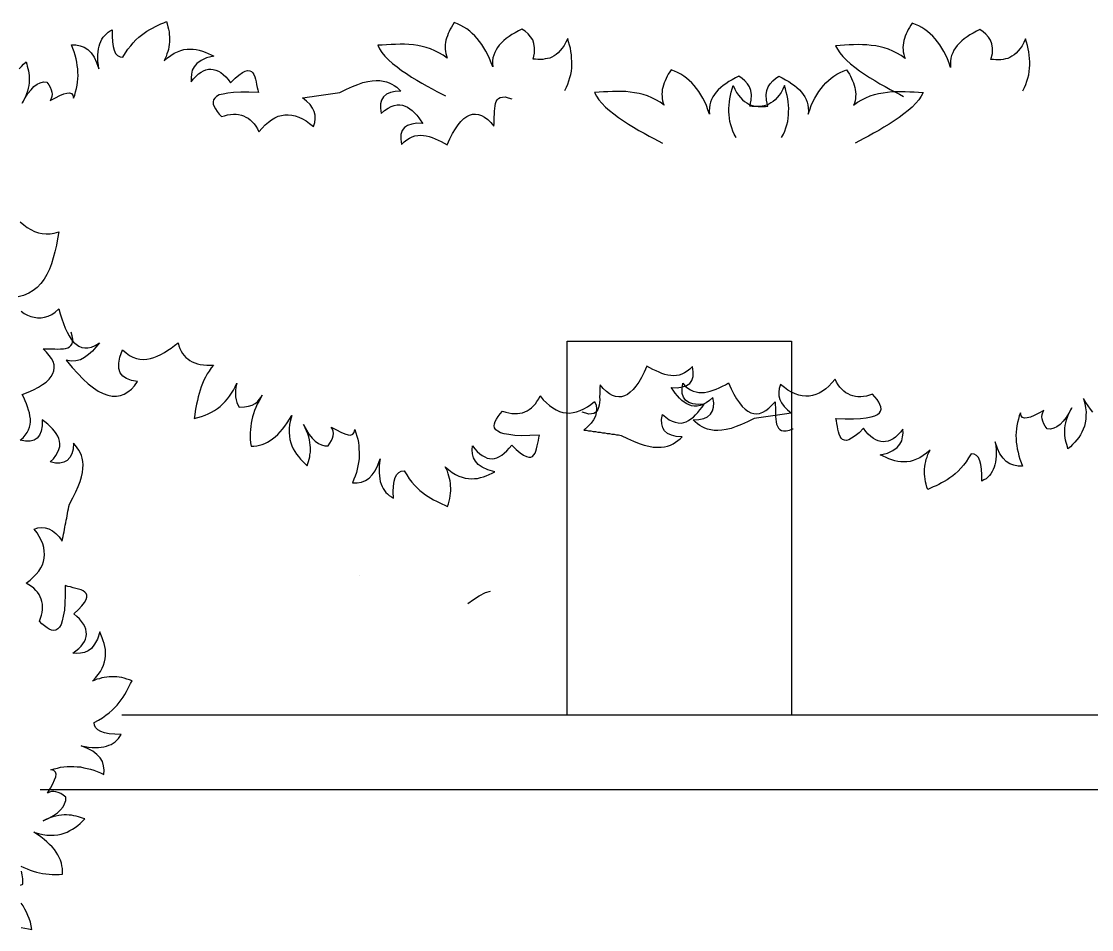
# Model space of a CAD drawing. Extents: x -24232 to 27340, y -23039 to 23489.
# Drawn here: x -15327 to -14612, y -18583 to -17976 of the extents above; entities that cross this region are included whole.
import ezdxf

# ---------------------------------------------------------------- set-up
doc = ezdxf.new("R2010")
doc.units = 0
doc.header["$LTSCALE"] = 10
for name, color, linetype in [('0-PLANTS', 11, 'CONTINUOUS'), ('1', 1, 'CONTINUOUS'), ('3', 3, 'CONTINUOUS')]:
    doc.layers.add(name, color=color, linetype=linetype)

msp = doc.modelspace()

# ---------------------------------------------------------------- linework, layer by layer
at = {"layer": '0-PLANTS', "color": 11}
for points in [[(-15100.79, -18346.05), (-15100.79, -18346.05)], [(-15028.64, -18364.98), (-15028.64, -18364.98)]]:
    msp.add_lwpolyline(points, close=True, dxfattribs=at)
msp.add_lwpolyline([(-15028.64, -18364.98), (-15024.86, -18362.21), (-15021.14, -18359.92), (-15016.96, -18357.7), (-15013.47, -18356.81)], dxfattribs=at)
at = {"layer": '1'}
for p, q in [((-14962.39, -18189.61), (-14812.39, -18189.61)), ((-14962.39, -18439.61), (-14962.39, -18189.61)), ((-14812.39, -18189.61), (-14812.39, -18439.61))]:
    msp.add_line(p, q, dxfattribs=at)
for points in [[(-15328.34, -18007.6), (-15326.86, -18006.1), (-15325.38, -18004.6), (-15323.77, -18003.08), (-15323.77, -18003.08), (-15323.36, -18004.53), (-15322.94, -18005.98), (-15322.53, -18007.43), (-15322.1, -18009.01), (-15321.96, -18010.49), (-15321.66, -18012.08), (-15321.64, -18013.71), (-15321.61, -18015.33), (-15321.72, -18016.96), (-15321.95, -18018.75), (-15322.32, -18020.54), (-15322.8, -18022.49), (-15323.42, -18024.45), (-15324.18, -18026.42), (-15325.18, -18028.55), (-15326.33, -18030.69), (-15326.33, -18030.69), (-15324.38, -18027.11), (-15322.51, -18024.08), (-15320.45, -18021.58), (-15318.49, -18019.49), (-15316.35, -18017.92), (-15314.27, -18017.04), (-15312.03, -18016.41), (-15309.86, -18016.47), (-15309.86, -18016.47), (-15308.6, -18018.24), (-15307.62, -18019.91), (-15306.91, -18021.6), (-15306.48, -18023.18), (-15306.34, -18024.65), (-15306.46, -18026.16), (-15307, -18027.56), (-15307.68, -18028.85), (-15307.68, -18028.85), (-15304.21, -18027.02), (-15301.24, -18025.5), (-15298.64, -18024.44), (-15296.54, -18023.82), (-15294.79, -18023.65), (-15293.38, -18024.19), (-15292.46, -18025.31), (-15291.99, -18027.3), (-15291.99, -18027.3), (-15291.25, -18025.2), (-15290.66, -18022.97), (-15290.05, -18020.88), (-15289.6, -18018.67), (-15289.41, -18016.48), (-15289.22, -18014.3), (-15289.03, -18012.11), (-15289.12, -18009.82), (-15289.19, -18007.66), (-15289.55, -18005.39), (-15289.91, -18003.12), (-15290.41, -18000.87), (-15290.9, -17998.62), (-15291.67, -17996.26), (-15292.57, -17994.04), (-15293.48, -17991.7), (-15293.48, -17991.7), (-15290.5, -17991.67), (-15287.61, -17992.2), (-15284.94, -17993.15), (-15282.47, -17994.81), (-15280.36, -17997.04), (-15278.32, -17999.81), (-15276.61, -18003.44), (-15275.1, -18007.76), (-15275.1, -18007.76), (-15275.49, -18005.22), (-15275.73, -18002.81), (-15275.82, -18000.51), (-15275.76, -17998.34), (-15275.56, -17996.29), (-15275.34, -17994.37), (-15274.98, -17992.58), (-15274.46, -17990.9), (-15273.8, -17989.35), (-15273.13, -17987.93), (-15272.19, -17986.48), (-15271.23, -17985.3), (-15270.11, -17984.24), (-15269, -17983.18), (-15267.59, -17982.37), (-15266.18, -17981.55), (-15266.18, -17981.55), (-15266.3, -17985.76), (-15266.07, -17989.53), (-15265.62, -17992.74), (-15264.96, -17995.24), (-15263.95, -17997.31), (-15262.59, -17998.67), (-15261.01, -17999.59), (-15259.09, -17999.81), (-15259.09, -17999.81), (-15257.33, -17997.06), (-15255.69, -17994.46), (-15253.88, -17992.25), (-15252.19, -17990.19), (-15250.35, -17988.25), (-15248.48, -17986.57), (-15246.73, -17985.18), (-15244.83, -17983.78), (-15243.06, -17982.52), (-15241.14, -17981.38), (-15239.35, -17980.39), (-15237.41, -17979.39), (-15235.6, -17978.53), (-15233.79, -17977.67), (-15231.85, -17976.81), (-15230.03, -17975.95), (-15230.03, -17975.95), (-15229.46, -17977.65), (-15229.01, -17979.5), (-15228.57, -17981.22), (-15228.26, -17982.95), (-15228.09, -17984.69), (-15227.93, -17986.3), (-15227.89, -17988.06), (-15228, -17989.7), (-15228.11, -17991.33), (-15228.35, -17992.98), (-15228.73, -17994.64), (-15229.12, -17996.17), (-15229.64, -17997.71), (-15230.16, -17999.39), (-15230.83, -18000.81), (-15231.62, -18002.38), (-15231.62, -18002.38), (-15229.25, -18000.38), (-15226.98, -17998.67), (-15224.82, -17997.24), (-15222.62, -17996.21), (-15220.39, -17995.45), (-15218.28, -17994.83), (-15216.15, -17994.48), (-15214.13, -17994.42), (-15212.09, -17994.49), (-15210.04, -17994.69), (-15208.09, -17995.18), (-15206, -17995.78), (-15204.18, -17996.42), (-15202.2, -17997.3), (-15200.21, -17998.19), (-15198.36, -17999.09), (-15198.36, -17999.09), (-15203.24, -18000.39), (-15206.87, -18002.1), (-15209.66, -18004), (-15211.47, -18006.21), (-15212.73, -18008.5), (-15213.29, -18011.13), (-15213.57, -18013.73), (-15213.44, -18016.43), (-15213.44, -18016.43), (-15211.88, -18014.38), (-15210.17, -18012.58), (-15208.55, -18011.07), (-15206.9, -18009.96), (-15205.24, -18008.98), (-15203.68, -18008.28), (-15201.95, -18007.98), (-15200.34, -18007.82), (-15198.69, -18008.06), (-15197.03, -18008.44), (-15195.33, -18009.22), (-15193.75, -18010.15), (-15192.13, -18011.48), (-15190.35, -18013.06), (-15188.82, -18014.81), (-15187.12, -18016.94), (-15187.12, -18016.94), (-15184.17, -18013.94), (-15181.54, -18011.78), (-15179.25, -18010.21), (-15177.32, -18009.2), (-15175.74, -18008.77), (-15174.37, -18008.91), (-15173.25, -18009.34), (-15172.33, -18010.33), (-15171.55, -18011.48), (-15171, -18012.91), (-15170.57, -18014.49), (-15170.12, -18016.34), (-15169.8, -18018.21), (-15169.34, -18020.06), (-15169.04, -18021.79), (-15168.6, -18023.51), (-15168.6, -18023.51), (-15174.98, -18023.32), (-15180.41, -18023.18), (-15185.13, -18023.38), (-15189.01, -18023.9), (-15192.2, -18024.48), (-15194.71, -18025.14), (-15196.5, -18026.13), (-15197.75, -18027.2), (-15198.59, -18028.36), (-15198.86, -18029.75), (-15198.71, -18031.22), (-15198.15, -18032.79), (-15197.32, -18034.33), (-15196.19, -18036.12), (-15194.8, -18037.88), (-15193.28, -18039.62), (-15193.28, -18039.62), (-15191.17, -18039.01), (-15189.2, -18038.41), (-15187.2, -18038.07), (-15185.31, -18038.02), (-15183.42, -18037.97), (-15181.77, -18038.21), (-15179.97, -18038.58), (-15178.43, -18039.1), (-15176.86, -18039.9), (-15175.43, -18040.7), (-15173.97, -18041.78), (-15172.76, -18043.01), (-15171.4, -18044.5), (-15170.3, -18046.02), (-15169.18, -18047.8), (-15168.17, -18049.74), (-15168.17, -18049.74), (-15166.12, -18047.23), (-15164.02, -18045.13), (-15161.9, -18043.29), (-15159.75, -18041.73), (-15157.58, -18040.43), (-15155.38, -18039.4), (-15153.14, -18038.77), (-15150.87, -18038.41), (-15148.58, -18038.32), (-15146.25, -18038.63), (-15143.9, -18039.08), (-15141.52, -18039.93), (-15139.1, -18041.04), (-15136.66, -18042.43), (-15134.33, -18044.09), (-15131.83, -18046.15), (-15131.83, -18046.15), (-15130.86, -18043.61), (-15130.56, -18041.15), (-15130.67, -18038.72), (-15131.32, -18036.21), (-15132.5, -18033.89), (-15134.09, -18031.47), (-15136.34, -18029.26), (-15139.01, -18026.95), (-15139.01, -18026.95), (-15137.4, -18026.79), (-15135.93, -18026.51), (-15134.33, -18026.35), (-15132.73, -18026.06), (-15131.25, -18025.91), (-15129.66, -18025.62), (-15128.18, -18025.47), (-15126.59, -18025.18), (-15124.98, -18025.02), (-15123.52, -18024.74), (-15121.91, -18024.58), (-15120.31, -18024.29), (-15118.83, -18024.14), (-15117.24, -18023.85), (-15115.76, -18023.71), (-15114.17, -18023.41), (-15114.17, -18023.41), (-15109.78, -18021.22), (-15105.76, -18019.47), (-15102.11, -18018.02), (-15098.7, -18016.87), (-15095.52, -18016.15), (-15092.6, -18015.59), (-15089.9, -18015.46), (-15087.46, -18015.49), (-15085.13, -18015.8), (-15083.05, -18016.28), (-15081.23, -18016.91), (-15079.38, -18017.81), (-15077.78, -18018.87), (-15076.19, -18019.93), (-15074.71, -18021.14), (-15073.36, -18022.5), (-15073.36, -18022.5), (-15077.26, -18022.75), (-15080.44, -18023.47), (-15083.03, -18024.67), (-15085.03, -18026.36), (-15086.31, -18028.51), (-15087.01, -18031.02), (-15087.12, -18034.01), (-15086.51, -18037.47), (-15086.51, -18037.47), (-15084.27, -18035.49), (-15081.98, -18033.91), (-15079.92, -18032.89), (-15077.96, -18032.16), (-15075.97, -18031.69), (-15074.08, -18031.64), (-15072.29, -18032), (-15070.61, -18032.52), (-15069.04, -18033.31), (-15067.45, -18034.37), (-15065.84, -18035.57), (-15064.34, -18037.04), (-15062.83, -18038.65), (-15061.44, -18040.41), (-15060.03, -18042.3), (-15058.62, -18044.2), (-15058.62, -18044.2), (-15062.7, -18044.06), (-15066.17, -18044.54), (-15068.92, -18045.48), (-15071.08, -18046.92), (-15072.51, -18048.95), (-15073.34, -18051.47), (-15073.44, -18054.6), (-15072.95, -18058.21), (-15072.95, -18058.21), (-15071.23, -18056.41), (-15069.47, -18055.02), (-15067.69, -18053.89), (-15065.88, -18053.04), (-15064.04, -18052.45), (-15062.17, -18052.13), (-15060.28, -18052.08), (-15058.38, -18052.16), (-15056.45, -18052.51), (-15054.52, -18052.86), (-15052.55, -18053.62), (-15050.58, -18054.37), (-15048.59, -18055.26), (-15046.46, -18056.27), (-15044.47, -18057.29), (-15042.46, -18058.44), (-15042.46, -18058.44), (-15040.68, -18054.48), (-15038.87, -18050.91), (-15037.01, -18047.75), (-15035.11, -18045.12), (-15033.31, -18042.78), (-15031.32, -18040.96), (-15029.43, -18039.55), (-15027.49, -18038.55), (-15025.52, -18037.95), (-15023.63, -18037.9), (-15021.58, -18038.1), (-15019.48, -18038.84), (-15017.47, -18040), (-15015.42, -18041.55), (-15013.33, -18043.51), (-15011.2, -18045.88), (-15011.2, -18045.88), (-15011.11, -18043.97), (-15011.05, -18041.93), (-15010.98, -18039.9), (-15010.89, -18037.99), (-15010.96, -18035.97), (-15010.73, -18034.18), (-15010.5, -18032.4), (-15010.24, -18030.89), (-15009.7, -18029.48), (-15009, -18028.33), (-15008.14, -18027.43), (-15006.99, -18026.77), (-15005.53, -18026.49), (-15003.77, -18026.46), (-15001.69, -18026.93), (-14999.31, -18027.78), (-14999.31, -18027.78), (-14999.21, -18027.68)], [(-14963.92, -18022.14), (-14963.92, -18022.14), (-14962.75, -18019.95), (-14961.87, -18017.87), (-14961.11, -18015.65), (-14960.49, -18013.54), (-14959.88, -18011.43), (-14959.52, -18009.17), (-14959.31, -18007.02), (-14959.23, -18004.86), (-14959.15, -18002.7), (-14959.34, -18000.52), (-14959.53, -17998.33), (-14959.86, -17996.13), (-14960.18, -17993.94), (-14960.79, -17991.84), (-14961.38, -17989.62), (-14961.97, -17987.39), (-14961.97, -17987.39), (-14963.16, -17989.85), (-14964.33, -17992.04), (-14965.59, -17993.81), (-14966.97, -17995.43), (-14968.33, -17996.92), (-14969.66, -17998.01), (-14971.1, -17998.95), (-14972.54, -17999.76), (-14973.96, -18000.43), (-14975.49, -18000.82), (-14977, -18001.08), (-14978.65, -18001.32), (-14980.29, -18001.43), (-14981.91, -18001.4), (-14983.52, -18001.24), (-14985.13, -18001.09), (-14985.13, -18001.09), (-14984.19, -17997.12), (-14984.12, -17993.6), (-14984.51, -17990.72), (-14985.34, -17988.2), (-14986.77, -17986.16), (-14988.47, -17984.23), (-14990.34, -17982.56), (-14992.5, -17981.13), (-14992.5, -17981.13), (-14994.78, -17982.26), (-14997.07, -17983.52), (-14999.21, -17984.66), (-15001.12, -17986.1), (-15003.01, -17987.4), (-15004.63, -17988.73), (-15006.26, -17990.2), (-15007.64, -17991.82), (-15008.87, -17993.32), (-15009.85, -17994.99), (-15010.69, -17996.66), (-15011.41, -17998.49), (-15011.87, -18000.34), (-15012.2, -18002.34), (-15012.26, -18004.36), (-15012.06, -18006.42), (-15012.06, -18006.42), (-15013.14, -18003.6), (-15014.21, -18000.79), (-15015.32, -17998.24), (-15016.57, -17995.81), (-15017.96, -17993.51), (-15019.24, -17991.35), (-15020.8, -17989.3), (-15022.37, -17987.39), (-15023.95, -17985.6), (-15025.69, -17983.94), (-15027.43, -17982.42), (-15029.32, -17981.01), (-15031.36, -17979.73), (-15033.43, -17978.71), (-15035.5, -17977.69), (-15037.71, -17976.8), (-15037.71, -17976.8), (-15038.66, -17978.19), (-15039.62, -17979.72), (-15040.44, -17981.13), (-15041.13, -17982.69), (-15041.82, -17984.11), (-15042.36, -17985.55), (-15042.93, -17987.12), (-15043.34, -17988.57), (-15043.62, -17990.03), (-15043.77, -17991.5), (-15043.92, -17993.11), (-15043.8, -17994.61), (-15043.68, -17996.12), (-15043.41, -17997.5), (-15043.02, -17999.02), (-15042.49, -18000.57), (-15042.49, -18000.57), (-15045.14, -17998.54), (-15047.96, -17996.91), (-15050.67, -17995.56), (-15053.52, -17994.33), (-15056.41, -17993.37), (-15059.18, -17992.69), (-15062.11, -17992.13), (-15065.05, -17991.7), (-15068, -17991.41), (-15070.96, -17991.25), (-15073.94, -17991.23), (-15076.93, -17991.34), (-15079.92, -17991.45), (-15082.91, -17991.56), (-15085.91, -17991.81), (-15088.9, -17991.92), (-15088.9, -17991.92), (-15087.65, -17994.34), (-15086.13, -17996.8), (-15084.06, -17999.17), (-15081.61, -18001.71), (-15078.99, -18004), (-15075.97, -18006.33), (-15072.95, -18008.66), (-15069.65, -18010.88), (-15066.21, -18013.12), (-15062.76, -18015.22), (-15059.32, -18017.32), (-15055.84, -18019.15), (-15052.51, -18021.11), (-15049.29, -18022.78), (-15046.33, -18024.29), (-15043.5, -18025.79)], [(-14658, -18022.4), (-14658, -18022.4), (-14656.84, -18020.21), (-14655.96, -18018.13), (-14655.2, -18015.9), (-14654.58, -18013.8), (-14653.97, -18011.69), (-14653.61, -18009.42), (-14653.4, -18007.28), (-14653.32, -18005.12), (-14653.24, -18002.96), (-14653.43, -18000.78), (-14653.62, -17998.59), (-14653.95, -17996.39), (-14654.27, -17994.19), (-14654.88, -17992.1), (-14655.47, -17989.88), (-14656.06, -17987.65), (-14656.06, -17987.65), (-14657.25, -17990.11), (-14658.42, -17992.29), (-14659.68, -17994.06), (-14661.05, -17995.69), (-14662.42, -17997.18), (-14663.75, -17998.27), (-14665.19, -17999.21), (-14666.63, -18000.01), (-14668.05, -18000.69), (-14669.58, -18001.08), (-14671.09, -18001.33), (-14672.74, -18001.58), (-14674.38, -18001.69), (-14676, -18001.66), (-14677.61, -18001.5), (-14679.22, -18001.34), (-14679.22, -18001.34), (-14678.28, -17997.37), (-14678.21, -17993.86), (-14678.6, -17990.98), (-14679.43, -17988.46), (-14680.86, -17986.42), (-14682.56, -17984.49), (-14684.43, -17982.82), (-14686.59, -17981.39), (-14686.59, -17981.39), (-14688.87, -17982.51), (-14691.16, -17983.78), (-14693.3, -17984.92), (-14695.21, -17986.36), (-14697.1, -17987.66), (-14698.72, -17988.99), (-14700.35, -17990.45), (-14701.73, -17992.08), (-14702.96, -17993.58), (-14703.94, -17995.24), (-14704.78, -17996.92), (-14705.5, -17998.75), (-14705.96, -18000.6), (-14706.29, -18002.6), (-14706.35, -18004.62), (-14706.15, -18006.67), (-14706.15, -18006.67), (-14707.23, -18003.86), (-14708.3, -18001.04), (-14709.41, -17998.5), (-14710.66, -17996.07), (-14712.05, -17993.77), (-14713.33, -17991.61), (-14714.89, -17989.56), (-14716.46, -17987.64), (-14718.04, -17985.86), (-14719.77, -17984.2), (-14721.52, -17982.67), (-14723.41, -17981.27), (-14725.45, -17979.98), (-14727.52, -17978.97), (-14729.58, -17977.95), (-14731.8, -17977.06), (-14731.8, -17977.06), (-14732.75, -17978.45), (-14733.71, -17979.98), (-14734.53, -17981.39), (-14735.22, -17982.95), (-14735.91, -17984.37), (-14736.45, -17985.8), (-14737.02, -17987.37), (-14737.43, -17988.82), (-14737.71, -17990.28), (-14737.85, -17991.76), (-14738.01, -17993.37), (-14737.89, -17994.87), (-14737.77, -17996.37), (-14737.5, -17997.75), (-14737.11, -17999.28), (-14736.58, -18000.82), (-14736.58, -18000.82), (-14739.23, -17998.8), (-14742.05, -17997.17), (-14744.76, -17995.82), (-14747.61, -17994.59), (-14750.5, -17993.63), (-14753.27, -17992.94), (-14756.2, -17992.39), (-14759.14, -17991.96), (-14762.09, -17991.67), (-14765.05, -17991.51), (-14768.03, -17991.49), (-14771.02, -17991.6), (-14774.01, -17991.71), (-14777, -17991.82), (-14780, -17992.07), (-14782.99, -17992.18), (-14782.99, -17992.18), (-14781.74, -17994.6), (-14780.22, -17997.05), (-14778.15, -17999.42), (-14775.7, -18001.97), (-14773.08, -18004.26), (-14770.06, -18006.59), (-14767.04, -18008.92), (-14763.74, -18011.14), (-14760.3, -18013.38), (-14756.85, -18015.48), (-14753.4, -18017.58), (-14749.93, -18019.41), (-14746.6, -18021.36), (-14743.38, -18023.04), (-14740.42, -18024.55), (-14737.59, -18026.05)], [(-14819.06, -18053.61), (-14819.06, -18053.61), (-14817.89, -18051.43), (-14817.01, -18049.35), (-14816.25, -18047.12), (-14815.63, -18045.01), (-14815.02, -18042.91), (-14814.66, -18040.64), (-14814.45, -18038.5), (-14814.37, -18036.34), (-14814.29, -18034.18), (-14814.48, -18031.99), (-14814.67, -18029.81), (-14815, -18027.61), (-14815.32, -18025.41), (-14815.93, -18023.32), (-14816.52, -18021.09), (-14817.11, -18018.87), (-14817.11, -18018.87), (-14818.3, -18021.32), (-14819.47, -18023.51), (-14820.73, -18025.28), (-14822.11, -18026.91), (-14823.47, -18028.4), (-14824.8, -18029.48), (-14826.25, -18030.42), (-14827.68, -18031.23), (-14829.1, -18031.9), (-14830.63, -18032.29), (-14832.14, -18032.55), (-14833.79, -18032.79), (-14835.43, -18032.9), (-14837.05, -18032.88), (-14838.66, -18032.72), (-14840.27, -18032.56), (-14840.27, -18032.56), (-14839.34, -18028.59), (-14839.26, -18025.08), (-14839.65, -18022.19), (-14840.49, -18019.67), (-14841.91, -18017.64), (-14843.61, -18015.71), (-14845.48, -18014.03), (-14847.64, -18012.6), (-14847.64, -18012.6), (-14849.92, -18013.73), (-14852.21, -18014.99), (-14854.36, -18016.14), (-14856.26, -18017.57), (-14858.15, -18018.88), (-14859.77, -18020.21), (-14861.4, -18021.67), (-14862.78, -18023.29), (-14864.01, -18024.8), (-14864.99, -18026.46), (-14865.83, -18028.14), (-14866.55, -18029.96), (-14867.01, -18031.81), (-14867.34, -18033.81), (-14867.41, -18035.84), (-14867.2, -18037.89), (-14867.2, -18037.89), (-14868.28, -18035.07), (-14869.35, -18032.26), (-14870.46, -18029.71), (-14871.71, -18027.29), (-14873.1, -18024.98), (-14874.38, -18022.83), (-14875.94, -18020.78), (-14877.51, -18018.86), (-14879.09, -18017.08), (-14880.83, -18015.42), (-14882.57, -18013.89), (-14884.46, -18012.49), (-14886.5, -18011.2), (-14888.57, -18010.18), (-14890.64, -18009.17), (-14892.85, -18008.27), (-14892.85, -18008.27), (-14893.8, -18009.67), (-14894.76, -18011.2), (-14895.58, -18012.61), (-14896.28, -18014.16), (-14896.96, -18015.58), (-14897.51, -18017.02), (-14898.07, -18018.59), (-14898.48, -18020.04), (-14898.76, -18021.5), (-14898.91, -18022.98), (-14899.07, -18024.58), (-14898.94, -18026.09), (-14898.82, -18027.59), (-14898.55, -18028.97), (-14898.16, -18030.5), (-14897.63, -18032.04), (-14897.63, -18032.04), (-14900.28, -18030.02), (-14903.1, -18028.38), (-14905.81, -18027.03), (-14908.66, -18025.8), (-14911.55, -18024.84), (-14914.33, -18024.16), (-14917.25, -18023.6), (-14920.19, -18023.18), (-14923.14, -18022.88), (-14926.1, -18022.73), (-14929.08, -18022.7), (-14932.07, -18022.81), (-14935.06, -18022.93), (-14938.05, -18023.04), (-14941.05, -18023.28), (-14944.04, -18023.39), (-14944.04, -18023.39), (-14942.79, -18025.82), (-14941.27, -18028.27), (-14939.21, -18030.64), (-14936.75, -18033.19), (-14934.13, -18035.48), (-14931.11, -18037.81), (-14928.09, -18040.13), (-14924.79, -18042.36), (-14921.35, -18044.59), (-14917.91, -18046.69), (-14914.46, -18048.79), (-14910.98, -18050.63), (-14907.65, -18052.58), (-14904.43, -18054.25), (-14901.47, -18055.76), (-14898.64, -18057.26)], [(-14849.53, -18053.61), (-14849.53, -18053.61), (-14850.7, -18051.43), (-14851.58, -18049.35), (-14852.34, -18047.12), (-14852.95, -18045.01), (-14853.57, -18042.91), (-14853.93, -18040.64), (-14854.14, -18038.5), (-14854.22, -18036.34), (-14854.3, -18034.18), (-14854.1, -18031.99), (-14853.91, -18029.81), (-14853.59, -18027.61), (-14853.27, -18025.41), (-14852.66, -18023.32), (-14852.07, -18021.09), (-14851.47, -18018.87), (-14851.47, -18018.87), (-14850.28, -18021.32), (-14849.12, -18023.51), (-14847.86, -18025.28), (-14846.48, -18026.91), (-14845.12, -18028.4), (-14843.79, -18029.48), (-14842.34, -18030.42), (-14840.91, -18031.23), (-14839.49, -18031.9), (-14837.96, -18032.29), (-14836.45, -18032.55), (-14834.8, -18032.79), (-14833.16, -18032.9), (-14831.54, -18032.88), (-14829.93, -18032.72), (-14828.32, -18032.56), (-14828.32, -18032.56), (-14829.25, -18028.59), (-14829.33, -18025.08), (-14828.94, -18022.19), (-14828.1, -18019.67), (-14826.68, -18017.64), (-14824.97, -18015.71), (-14823.11, -18014.03), (-14820.95, -18012.6), (-14820.95, -18012.6), (-14818.67, -18013.73), (-14816.38, -18014.99), (-14814.23, -18016.14), (-14812.33, -18017.57), (-14810.44, -18018.88), (-14808.82, -18020.21), (-14807.19, -18021.67), (-14805.81, -18023.29), (-14804.58, -18024.8), (-14803.6, -18026.46), (-14802.76, -18028.14), (-14802.03, -18029.96), (-14801.58, -18031.81), (-14801.25, -18033.81), (-14801.18, -18035.84), (-14801.39, -18037.89), (-14801.39, -18037.89), (-14800.31, -18035.07), (-14799.23, -18032.26), (-14798.13, -18029.71), (-14796.88, -18027.29), (-14795.48, -18024.98), (-14794.21, -18022.83), (-14792.65, -18020.78), (-14791.08, -18018.86), (-14789.49, -18017.08), (-14787.76, -18015.42), (-14786.02, -18013.89), (-14784.12, -18012.49), (-14782.08, -18011.2), (-14780.02, -18010.18), (-14777.95, -18009.17), (-14775.74, -18008.27), (-14775.74, -18008.27), (-14774.79, -18009.67), (-14773.82, -18011.2), (-14773.01, -18012.61), (-14772.31, -18014.16), (-14771.63, -18015.58), (-14771.08, -18017.02), (-14770.52, -18018.59), (-14770.11, -18020.04), (-14769.83, -18021.5), (-14769.68, -18022.98), (-14769.52, -18024.58), (-14769.65, -18026.09), (-14769.77, -18027.59), (-14770.04, -18028.97), (-14770.43, -18030.5), (-14770.95, -18032.04), (-14770.95, -18032.04), (-14768.31, -18030.02), (-14765.49, -18028.38), (-14762.78, -18027.03), (-14759.92, -18025.8), (-14757.04, -18024.84), (-14754.26, -18024.16), (-14751.34, -18023.6), (-14748.4, -18023.18), (-14745.45, -18022.88), (-14742.49, -18022.73), (-14739.51, -18022.7), (-14736.52, -18022.81), (-14733.53, -18022.93), (-14730.54, -18023.04), (-14727.54, -18023.28), (-14724.55, -18023.39), (-14724.55, -18023.39), (-14725.8, -18025.82), (-14727.31, -18028.27), (-14729.38, -18030.64), (-14731.84, -18033.19), (-14734.46, -18035.48), (-14737.48, -18037.81), (-14740.5, -18040.13), (-14743.8, -18042.36), (-14747.23, -18044.59), (-14750.68, -18046.69), (-14754.13, -18048.79), (-14757.61, -18050.63), (-14760.93, -18052.58), (-14764.16, -18054.25), (-14767.12, -18055.76), (-14769.95, -18057.26)], [(-15327.69, -18109.8), (-15325.33, -18111.93), (-15323.06, -18113.64), (-15320.63, -18115.1), (-15318.18, -18116.29), (-15315.56, -18117.22), (-15313.04, -18117.74), (-15310.36, -18118.01), (-15307.64, -18117.87), (-15304.89, -18117.47), (-15301.97, -18116.67), (-15301.97, -18116.67), (-15302.68, -18121.2), (-15303.52, -18125.59), (-15304.5, -18129.96), (-15305.58, -18134.05), (-15306.78, -18138), (-15308.22, -18141.65), (-15309.92, -18145.14), (-15311.73, -18148.34), (-15313.9, -18151.11), (-15316.32, -18153.71), (-15318.97, -18155.89), (-15321.99, -18157.62), (-15325.38, -18159.05), (-15329.13, -18160.03)], [(-15327.11, -18169.71), (-15324.95, -18171.14), (-15322.76, -18172.3), (-15320.55, -18173.2), (-15318.3, -18173.69), (-15316.03, -18174.05), (-15313.72, -18174.01), (-15311.39, -18173.7), (-15309.02, -18172.99), (-15306.59, -18171.74), (-15304.27, -18170.2), (-15301.77, -18168.15), (-15301.77, -18168.15), (-15300.88, -18171.49), (-15299.86, -18174.84), (-15298.81, -18177.92), (-15297.61, -18180.88), (-15296.39, -18183.58), (-15295, -18186.02), (-15293.61, -18188.32), (-15292.03, -18190.24), (-15290.29, -18191.76), (-15288.52, -18193.02), (-15286.57, -18193.89), (-15284.57, -18194.22), (-15282.4, -18194.17), (-15280.04, -18193.59), (-15277.5, -18192.48), (-15274.76, -18190.86), (-15274.76, -18190.86), (-15277.08, -18193.74), (-15279.5, -18196.35), (-15282.03, -18198.67), (-15284.66, -18200.58), (-15287.51, -18202.06), (-15290.44, -18202.85), (-15293.56, -18202.95), (-15296.89, -18202.35), (-15296.89, -18202.35), (-15293.03, -18207.2), (-15289.25, -18211.37), (-15285.69, -18215.1), (-15282.21, -18218.29), (-15278.68, -18220.94), (-15275.5, -18223.02), (-15272.28, -18224.69), (-15269.14, -18225.81), (-15266.22, -18226.37), (-15263.37, -18226.38), (-15260.76, -18225.96), (-15258.24, -18225.13), (-15255.79, -18223.61), (-15253.44, -18221.81), (-15251.31, -18219.45), (-15249.28, -18216.67), (-15249.28, -18216.67), (-15253.4, -18215.85), (-15256.67, -18214.72), (-15259.21, -18212.98), (-15260.89, -18210.78), (-15261.81, -18207.85), (-15261.89, -18204.45), (-15261.07, -18200.34), (-15259.38, -18195.49), (-15259.38, -18195.49), (-15257, -18197.49), (-15254.73, -18199.2), (-15252.41, -18200.38), (-15250.05, -18201.15), (-15247.66, -18201.66), (-15245.38, -18201.89), (-15243.06, -18201.71), (-15240.72, -18201.26), (-15238.34, -18200.55), (-15236.09, -18199.69), (-15233.68, -18198.57), (-15231.39, -18197.31), (-15229.07, -18195.78), (-15226.75, -18194.25), (-15224.56, -18192.57), (-15222.21, -18190.77), (-15222.21, -18190.77), (-15221.73, -18192.71), (-15220.96, -18194.55), (-15220.18, -18196.25), (-15219.25, -18197.83), (-15218.16, -18199.16), (-15217.08, -18200.48), (-15215.69, -18201.57), (-15214.31, -18202.65), (-15212.77, -18203.48), (-15211.08, -18204.19), (-15209.24, -18204.78), (-15207.39, -18205.23), (-15205.26, -18205.58), (-15203.11, -18205.79), (-15200.94, -18205.73), (-15198.5, -18205.7), (-15198.5, -18205.7), (-15200.04, -18207.58), (-15201.46, -18209.61), (-15202.73, -18211.52), (-15203.89, -18213.7), (-15204.91, -18215.77), (-15205.94, -18217.97), (-15206.7, -18220.2), (-15207.46, -18222.42), (-15208.22, -18224.65), (-15208.85, -18226.89), (-15209.36, -18229.28), (-15209.86, -18231.67), (-15210.37, -18234.05), (-15210.74, -18236.45), (-15211.12, -18238.85), (-15211.49, -18241.25), (-15211.49, -18241.25), (-15209, -18240.69), (-15206.62, -18239.98), (-15204.24, -18239.13), (-15202.11, -18238.12), (-15199.98, -18237.11), (-15197.97, -18235.96), (-15195.94, -18234.67), (-15194.17, -18233.22), (-15192.39, -18231.63), (-15190.75, -18230.03), (-15189.22, -18228.29), (-15187.81, -18226.4), (-15186.53, -18224.36), (-15185.24, -18222.32), (-15184.08, -18220.13), (-15183.04, -18217.79), (-15183.04, -18217.79), (-15183.56, -18220.32), (-15183.78, -18222.6), (-15183.87, -18224.89), (-15183.8, -18226.93), (-15183.45, -18228.86), (-15182.95, -18230.67), (-15182.29, -18232.22), (-15181.37, -18233.8), (-15181.37, -18233.8), (-15177.96, -18233.6), (-15175.2, -18233.06), (-15172.83, -18232.34), (-15170.83, -18231.32), (-15169.22, -18230.13), (-15168, -18228.76), (-15166.92, -18227.38), (-15165.96, -18225.85), (-15165.96, -18225.85), (-15167.24, -18227.89), (-15168.39, -18229.94), (-15169.4, -18231.87), (-15170.28, -18233.95), (-15171.16, -18236.03), (-15171.91, -18238.12), (-15172.52, -18240.23), (-15173, -18242.35), (-15173.35, -18244.48), (-15173.7, -18246.61), (-15173.91, -18248.76), (-15173.98, -18250.92), (-15174.06, -18253.08), (-15174.01, -18255.25), (-15173.83, -18257.57), (-15173.5, -18259.77), (-15173.5, -18259.77), (-15171.61, -18259.82), (-15169.7, -18259.6), (-15167.9, -18259.24), (-15166.09, -18258.74), (-15164.27, -18258.11), (-15162.55, -18257.19), (-15160.82, -18256.14), (-15159.08, -18254.96), (-15157.33, -18253.65), (-15155.68, -18252.05), (-15154.02, -18250.32), (-15152.48, -18248.44), (-15150.93, -18246.42), (-15149.35, -18244.14), (-15147.77, -18241.86), (-15146.3, -18239.3), (-15146.3, -18239.3), (-15147.15, -18242.46), (-15147.71, -18245.39), (-15147.97, -18248.07), (-15147.96, -18250.64), (-15147.79, -18253.1), (-15147.48, -18255.43), (-15146.89, -18257.66), (-15146.14, -18259.63), (-15145.25, -18261.61), (-15144.21, -18263.47), (-15143.17, -18265.2), (-15141.84, -18266.82), (-15140.51, -18268.44), (-15139.03, -18269.94), (-15137.55, -18271.44), (-15135.94, -18272.96), (-15135.94, -18272.96), (-15135.53, -18271.51), (-15135.11, -18270.06), (-15134.7, -18268.61), (-15134.27, -18267.03), (-15134.13, -18265.55), (-15133.83, -18263.96), (-15133.81, -18262.33), (-15133.79, -18260.71), (-15133.89, -18259.08), (-15134.12, -18257.29), (-15134.49, -18255.5), (-15134.97, -18253.55), (-15135.59, -18251.6), (-15136.35, -18249.63), (-15137.35, -18247.49), (-15138.5, -18245.35), (-15138.5, -18245.35), (-15136.55, -18248.93), (-15134.68, -18251.96), (-15132.63, -18254.46), (-15130.67, -18256.55), (-15128.52, -18258.12), (-15126.44, -18259), (-15124.2, -18259.63), (-15122.03, -18259.57), (-15122.03, -18259.57), (-15120.77, -18257.8), (-15119.79, -18256.14), (-15119.08, -18254.44), (-15118.66, -18252.86), (-15118.51, -18251.39), (-15118.63, -18249.89), (-15119.17, -18248.48), (-15119.86, -18247.19), (-15119.86, -18247.19), (-15116.38, -18249.02), (-15113.42, -18250.54), (-15110.81, -18251.61), (-15108.71, -18252.22), (-15106.96, -18252.39), (-15105.56, -18251.85), (-15104.63, -18250.73), (-15104.17, -18248.74), (-15104.17, -18248.74), (-15103.42, -18250.85), (-15102.83, -18253.07), (-15102.23, -18255.16), (-15101.77, -18257.37), (-15101.58, -18259.56), (-15101.39, -18261.74), (-15101.2, -18263.93), (-15101.29, -18266.22), (-15101.37, -18268.38), (-15101.72, -18270.65), (-15102.08, -18272.92), (-15102.58, -18275.17), (-15103.07, -18277.42), (-15103.85, -18279.78), (-15104.74, -18282), (-15105.65, -18284.34), (-15105.65, -18284.34), (-15102.67, -18284.37), (-15099.78, -18283.84), (-15097.11, -18282.89), (-15094.65, -18281.23), (-15092.53, -18279.01), (-15090.49, -18276.23), (-15088.78, -18272.6), (-15087.27, -18268.28), (-15087.27, -18268.28), (-15087.66, -18270.82), (-15087.9, -18273.23), (-15087.99, -18275.53), (-15087.93, -18277.7), (-15087.73, -18279.75), (-15087.51, -18281.67), (-15087.15, -18283.46), (-15086.64, -18285.14), (-15085.98, -18286.69), (-15085.3, -18288.12), (-15084.36, -18289.56), (-15083.4, -18290.74), (-15082.28, -18291.8), (-15081.17, -18292.86), (-15079.76, -18293.67), (-15078.35, -18294.49), (-15078.35, -18294.49), (-15078.48, -18290.28), (-15078.24, -18286.51), (-15077.79, -18283.31), (-15077.13, -18280.8), (-15076.12, -18278.73), (-15074.76, -18277.37), (-15073.18, -18276.45), (-15071.27, -18276.23), (-15071.27, -18276.23), (-15069.51, -18278.98), (-15067.87, -18281.58), (-15066.05, -18283.79), (-15064.36, -18285.85), (-15062.52, -18287.79), (-15060.66, -18289.47), (-15058.9, -18290.86), (-15057.01, -18292.26), (-15055.23, -18293.52), (-15053.31, -18294.66), (-15051.52, -18295.65), (-15049.58, -18296.65), (-15047.77, -18297.51), (-15045.96, -18298.37), (-15044.02, -18299.23), (-15042.21, -18300.09), (-15042.21, -18300.09), (-15041.63, -18298.39), (-15041.18, -18296.54), (-15040.74, -18294.82), (-15040.43, -18293.09), (-15040.26, -18291.35), (-15040.1, -18289.74), (-15040.06, -18287.98), (-15040.17, -18286.34), (-15040.28, -18284.71), (-15040.52, -18283.06), (-15040.9, -18281.4), (-15041.29, -18279.87), (-15041.82, -18278.33), (-15042.33, -18276.65), (-15043, -18275.23), (-15043.79, -18273.66), (-15043.79, -18273.66), (-15041.42, -18275.66), (-15039.15, -18277.37), (-15036.99, -18278.8), (-15034.79, -18279.83), (-15032.56, -18280.6), (-15030.45, -18281.21), (-15028.32, -18281.56), (-15026.3, -18281.62), (-15024.26, -18281.55), (-15022.21, -18281.35), (-15020.26, -18280.86), (-15018.17, -18280.26), (-15016.35, -18279.62), (-15014.37, -18278.74), (-15012.38, -18277.85), (-15010.53, -18276.95), (-15010.53, -18276.95), (-15015.42, -18275.65), (-15019.04, -18273.94), (-15021.83, -18272.04), (-15023.64, -18269.83), (-15024.91, -18267.54), (-15025.46, -18264.91), (-15025.74, -18262.31), (-15025.61, -18259.61), (-15025.61, -18259.61), (-15024.06, -18261.66), (-15022.34, -18263.46), (-15020.73, -18264.97), (-15019.08, -18266.08), (-15017.41, -18267.06), (-15015.85, -18267.76), (-15014.12, -18268.06), (-15012.52, -18268.22), (-15010.87, -18267.98), (-15009.2, -18267.6), (-15007.5, -18266.82), (-15005.92, -18265.89), (-15004.3, -18264.56), (-15002.52, -18262.98), (-15000.99, -18261.23), (-14999.29, -18259.1), (-14999.29, -18259.1), (-14996.34, -18262.1), (-14993.71, -18264.26), (-14991.43, -18265.84), (-14989.49, -18266.84), (-14987.91, -18267.27), (-14986.54, -18267.13), (-14985.42, -18266.7), (-14984.51, -18265.71), (-14983.72, -18264.57), (-14983.17, -18263.13), (-14982.74, -18261.55), (-14982.29, -18259.7), (-14981.97, -18257.83), (-14981.51, -18255.98), (-14981.21, -18254.25), (-14980.77, -18252.53), (-14980.77, -18252.53), (-14987.15, -18252.72), (-14992.58, -18252.86), (-14997.3, -18252.66), (-15001.18, -18252.14), (-15004.37, -18251.56), (-15006.88, -18250.9), (-15008.68, -18249.91), (-15009.92, -18248.84), (-15010.76, -18247.68), (-15011.03, -18246.29), (-15010.88, -18244.82), (-15010.32, -18243.25), (-15009.49, -18241.71), (-15008.37, -18239.92), (-15006.97, -18238.16), (-15005.45, -18236.42), (-15005.45, -18236.42), (-15003.34, -18237.03), (-15001.37, -18237.63), (-14999.37, -18237.97), (-14997.48, -18238.02), (-14995.59, -18238.07), (-14993.94, -18237.83), (-14992.14, -18237.46), (-14990.6, -18236.94), (-14989.03, -18236.14), (-14987.6, -18235.34), (-14986.14, -18234.26), (-14984.93, -18233.03), (-14983.57, -18231.54), (-14982.47, -18230.02), (-14981.35, -18228.24), (-14980.34, -18226.3), (-14980.34, -18226.3), (-14978.29, -18228.81), (-14976.19, -18230.91), (-14974.07, -18232.75), (-14971.93, -18234.31), (-14969.75, -18235.61), (-14967.55, -18236.64), (-14965.31, -18237.27), (-14963.05, -18237.63), (-14960.75, -18237.72), (-14958.42, -18237.41), (-14956.07, -18236.96), (-14953.69, -18236.11), (-14951.27, -18235), (-14948.84, -18233.61), (-14946.5, -18231.95), (-14944, -18229.89), (-14944, -18229.89), (-14943.03, -18232.43), (-14942.73, -18234.89), (-14942.84, -18237.32), (-14943.49, -18239.83), (-14944.67, -18242.15), (-14946.26, -18244.57), (-14948.51, -18246.78), (-14951.18, -18249.09), (-14951.18, -18249.09), (-14949.57, -18249.25), (-14948.11, -18249.53), (-14946.5, -18249.69), (-14944.9, -18249.98), (-14943.43, -18250.13), (-14941.83, -18250.42), (-14940.35, -18250.57), (-14938.76, -18250.86), (-14937.15, -18251.02), (-14935.69, -18251.3), (-14934.08, -18251.46), (-14932.48, -18251.75), (-14931.01, -18251.9), (-14929.41, -18252.19), (-14927.93, -18252.34), (-14926.34, -18252.63), (-14926.34, -18252.63), (-14921.95, -18254.82), (-14917.93, -18256.57), (-14914.28, -18258.02), (-14910.87, -18259.17), (-14907.69, -18259.89), (-14904.77, -18260.45), (-14902.07, -18260.58), (-14899.63, -18260.55), (-14897.3, -18260.24), (-14895.22, -18259.76), (-14893.4, -18259.13), (-14891.55, -18258.23), (-14889.95, -18257.17), (-14888.36, -18256.11), (-14886.89, -18254.9), (-14885.53, -18253.54), (-14885.53, -18253.54), (-14889.44, -18253.29), (-14892.61, -18252.57), (-14895.2, -18251.37), (-14897.2, -18249.68), (-14898.48, -18247.53), (-14899.18, -18245.02), (-14899.29, -18242.03), (-14898.68, -18238.57), (-14898.68, -18238.57), (-14896.44, -18240.55), (-14894.16, -18242.13), (-14892.09, -18243.15), (-14890.13, -18243.88), (-14888.15, -18244.35), (-14886.25, -18244.4), (-14884.46, -18244.04), (-14882.78, -18243.52), (-14881.21, -18242.73), (-14879.62, -18241.67), (-14878.01, -18240.47), (-14876.51, -18239), (-14875, -18237.39), (-14873.61, -18235.63), (-14872.2, -18233.74), (-14870.8, -18231.84), (-14870.8, -18231.84), (-14874.87, -18231.98), (-14878.35, -18231.5), (-14881.1, -18230.56), (-14883.26, -18229.12), (-14884.68, -18227.09), (-14885.51, -18224.57), (-14885.61, -18221.44), (-14885.12, -18217.84), (-14885.12, -18217.84), (-14883.4, -18219.63), (-14881.64, -18221.02), (-14879.86, -18222.15), (-14878.05, -18223), (-14876.21, -18223.59), (-14874.35, -18223.91), (-14872.45, -18223.96), (-14870.55, -18223.88), (-14868.62, -18223.53), (-14866.69, -18223.18), (-14864.72, -18222.42), (-14862.75, -18221.67), (-14860.77, -18220.78), (-14858.63, -18219.77), (-14856.64, -18218.75), (-14854.63, -18217.6), (-14854.63, -18217.6), (-14852.85, -18221.56), (-14851.04, -18225.13), (-14849.18, -18228.29), (-14847.28, -18230.92), (-14845.48, -18233.26), (-14843.49, -18235.08), (-14841.6, -18236.49), (-14839.67, -18237.49), (-14837.69, -18238.09), (-14835.8, -18238.14), (-14833.75, -18237.94), (-14831.65, -18237.2), (-14829.64, -18236.04), (-14827.59, -18234.49), (-14825.5, -18232.53), (-14823.37, -18230.16), (-14823.37, -18230.16), (-14823.29, -18232.07), (-14823.22, -18234.11), (-14823.15, -18236.14), (-14823.06, -18238.05), (-14823.13, -18240.07), (-14822.9, -18241.86), (-14822.67, -18243.64), (-14822.41, -18245.15), (-14821.87, -18246.56), (-14821.18, -18247.71), (-14820.32, -18248.61), (-14819.16, -18249.27), (-14817.7, -18249.55), (-14815.94, -18249.58), (-14813.87, -18249.11), (-14811.48, -18248.27), (-14811.48, -18248.27), (-14811.38, -18248.36)], [(-15327.63, -18255.82), (-15325.75, -18254.19), (-15324.28, -18252.5), (-15323.07, -18250.78), (-15322.13, -18249.01), (-15321.45, -18247.2), (-15321.04, -18245.35), (-15320.9, -18243.47), (-15320.89, -18241.56), (-15321.15, -18239.62), (-15321.41, -18237.67), (-15322.07, -18235.67), (-15322.73, -18233.66), (-15323.52, -18231.64), (-15324.42, -18229.46), (-15325.35, -18227.42), (-15326.4, -18225.36), (-15326.4, -18225.36), (-15322.36, -18223.77), (-15318.71, -18222.13), (-15315.46, -18220.43), (-15312.75, -18218.65), (-15310.32, -18216.96), (-15308.41, -18215.07), (-15306.91, -18213.24), (-15305.82, -18211.36), (-15305.12, -18209.42), (-15304.98, -18207.53), (-15305.09, -18205.48), (-15305.73, -18203.34), (-15306.78, -18201.28), (-15308.24, -18199.15), (-15310.1, -18196.97), (-15312.36, -18194.73), (-15312.36, -18194.73), (-15310.45, -18194.74), (-15308.41, -18194.77), (-15306.37, -18194.8), (-15304.47, -18194.81), (-15302.45, -18194.97), (-15300.66, -18194.82), (-15298.86, -18194.68), (-15297.34, -18194.49), (-15295.91, -18194.02), (-15294.72, -18193.38), (-15293.79, -18192.57), (-15293.08, -18191.44), (-15292.73, -18190), (-15292.6, -18188.24), (-15292.98, -18186.15), (-15293.71, -18183.72), (-15293.71, -18183.72), (-15293.61, -18183.63)], [(-14611.23, -18237.2), (-14612.78, -18235.19), (-14614.36, -18232.91), (-14615.94, -18230.63), (-14617.41, -18228.07), (-14617.41, -18228.07), (-14616.56, -18231.23), (-14616, -18234.16), (-14615.73, -18236.84), (-14615.75, -18239.41), (-14615.92, -18241.87), (-14616.23, -18244.2), (-14616.82, -18246.42), (-14617.57, -18248.39), (-14618.46, -18250.38), (-14619.49, -18252.24), (-14620.54, -18253.97), (-14621.87, -18255.59), (-14623.2, -18257.21), (-14624.68, -18258.71), (-14626.16, -18260.21), (-14627.77, -18261.72), (-14627.77, -18261.72), (-14628.18, -18260.28), (-14628.59, -18258.83), (-14629.01, -18257.38), (-14629.44, -18255.79), (-14629.58, -18254.32), (-14629.87, -18252.72), (-14629.9, -18251.1), (-14629.92, -18249.48), (-14629.81, -18247.84), (-14629.58, -18246.06), (-14629.22, -18244.26), (-14628.74, -18242.32), (-14628.12, -18240.36), (-14627.36, -18238.39), (-14626.35, -18236.26), (-14625.21, -18234.12), (-14625.21, -18234.12), (-14627.16, -18237.7), (-14629.03, -18240.72), (-14631.08, -18243.23), (-14633.04, -18245.32), (-14635.19, -18246.88), (-14637.27, -18247.77), (-14639.51, -18248.39), (-14641.68, -18248.34), (-14641.68, -18248.34), (-14642.94, -18246.57), (-14643.92, -18244.9), (-14644.63, -18243.21), (-14645.05, -18241.63), (-14645.2, -18240.15), (-14645.08, -18238.65), (-14644.54, -18237.24), (-14643.85, -18235.96), (-14643.85, -18235.96), (-14647.33, -18237.79), (-14650.29, -18239.3), (-14652.9, -18240.37), (-14655, -18240.99), (-14656.75, -18241.16), (-14658.15, -18240.62), (-14659.08, -18239.49), (-14659.54, -18237.51), (-14659.54, -18237.51), (-14660.28, -18239.61), (-14660.88, -18241.84), (-14661.48, -18243.93), (-14661.94, -18246.14), (-14662.13, -18248.33), (-14662.32, -18250.51), (-14662.51, -18252.7), (-14662.42, -18254.99), (-14662.34, -18257.15), (-14661.98, -18259.42), (-14661.62, -18261.68), (-14661.13, -18263.94), (-14660.64, -18266.19), (-14659.86, -18268.55), (-14658.97, -18270.76), (-14658.06, -18273.11), (-14658.06, -18273.11), (-14661.04, -18273.14), (-14663.93, -18272.61), (-14666.6, -18271.65), (-14669.06, -18270), (-14671.18, -18267.77), (-14673.21, -18264.99), (-14674.93, -18261.37), (-14676.44, -18257.05), (-14676.44, -18257.05), (-14676.05, -18259.59), (-14675.81, -18262), (-14675.72, -18264.29), (-14675.78, -18266.47), (-14675.98, -18268.52), (-14676.2, -18270.43), (-14676.56, -18272.23), (-14677.07, -18273.91), (-14677.73, -18275.46), (-14678.4, -18276.88), (-14679.35, -18278.33), (-14680.31, -18279.51), (-14681.43, -18280.57), (-14682.54, -18281.62), (-14683.95, -18282.44), (-14685.36, -18283.26), (-14685.36, -18283.26), (-14685.23, -18279.05), (-14685.47, -18275.28), (-14685.92, -18272.07), (-14686.58, -18269.56), (-14687.59, -18267.5), (-14688.95, -18266.14), (-14690.53, -18265.21), (-14692.44, -18265), (-14692.44, -18265), (-14694.2, -18267.74), (-14695.84, -18270.34), (-14697.66, -18272.55), (-14699.35, -18274.62), (-14701.19, -18276.56), (-14703.05, -18278.23), (-14704.81, -18279.63), (-14706.7, -18281.03), (-14708.48, -18282.29), (-14710.39, -18283.43), (-14712.19, -18284.42), (-14714.12, -18285.42), (-14715.94, -18286.28), (-14717.75, -18287.13), (-14719.69, -18288), (-14721.5, -18288.86), (-14721.5, -18288.86), (-14722.08, -18287.15), (-14722.53, -18285.3), (-14722.97, -18283.59), (-14723.28, -18281.86), (-14723.45, -18280.11), (-14723.61, -18278.5), (-14723.65, -18276.75), (-14723.54, -18275.11), (-14723.43, -18273.48), (-14723.19, -18271.83), (-14722.81, -18270.16), (-14722.42, -18268.64), (-14721.89, -18267.09), (-14721.38, -18265.42), (-14720.71, -18264), (-14719.92, -18262.43), (-14719.92, -18262.43), (-14722.29, -18264.43), (-14724.56, -18266.14), (-14726.72, -18267.57), (-14728.92, -18268.6), (-14731.15, -18269.36), (-14733.25, -18269.98), (-14735.39, -18270.32), (-14737.41, -18270.39), (-14739.45, -18270.32), (-14741.5, -18270.11), (-14743.44, -18269.63), (-14745.54, -18269.02), (-14747.36, -18268.39), (-14749.34, -18267.5), (-14751.33, -18266.62), (-14753.18, -18265.72), (-14753.18, -18265.72), (-14748.29, -18264.42), (-14744.67, -18262.71), (-14741.88, -18260.81), (-14740.07, -18258.6), (-14738.8, -18256.31), (-14738.25, -18253.68), (-14737.96, -18251.08), (-14738.1, -18248.38), (-14738.1, -18248.38), (-14739.65, -18250.43), (-14741.37, -18252.23), (-14742.98, -18253.74), (-14744.63, -18254.85), (-14746.3, -18255.83), (-14747.85, -18256.52), (-14749.58, -18256.83), (-14751.19, -18256.99), (-14752.84, -18256.74), (-14754.51, -18256.37), (-14756.21, -18255.59), (-14757.79, -18254.66), (-14759.41, -18253.33), (-14761.19, -18251.75), (-14762.72, -18250), (-14764.42, -18247.87), (-14764.42, -18247.87), (-14767.37, -18250.87), (-14770, -18253.02), (-14772.28, -18254.6), (-14774.22, -18255.61), (-14775.8, -18256.03), (-14777.17, -18255.9), (-14778.29, -18255.47), (-14779.2, -18254.47), (-14779.99, -18253.33), (-14780.54, -18251.9), (-14780.97, -18250.31), (-14781.42, -18248.46), (-14781.74, -18246.6), (-14782.19, -18244.75), (-14782.5, -18243.02), (-14782.94, -18241.3), (-14782.94, -18241.3), (-14776.56, -18241.48), (-14771.13, -18241.62), (-14766.41, -18241.43), (-14762.53, -18240.91), (-14759.34, -18240.32), (-14756.83, -18239.67), (-14755.03, -18238.68), (-14753.78, -18237.61), (-14752.95, -18236.44), (-14752.68, -18235.06), (-14752.83, -18233.59), (-14753.39, -18232.02), (-14754.22, -18230.47), (-14755.34, -18228.69), (-14756.74, -18226.93), (-14758.26, -18225.19), (-14758.26, -18225.19), (-14760.37, -18225.8), (-14762.34, -18226.4), (-14764.34, -18226.73), (-14766.23, -18226.79), (-14768.12, -18226.84), (-14769.77, -18226.59), (-14771.57, -18226.23), (-14773.11, -18225.7), (-14774.67, -18224.91), (-14776.11, -18224.1), (-14777.57, -18223.03), (-14778.77, -18221.8), (-14780.14, -18220.31), (-14781.24, -18218.79), (-14782.36, -18217), (-14783.37, -18215.07), (-14783.37, -18215.07), (-14785.42, -18217.58), (-14787.51, -18219.68), (-14789.64, -18221.51), (-14791.78, -18223.08), (-14793.96, -18224.38), (-14796.16, -18225.41), (-14798.4, -18226.04), (-14800.66, -18226.39), (-14802.96, -18226.49), (-14805.29, -18226.17), (-14807.64, -18225.73), (-14810.02, -18224.88), (-14812.43, -18223.77), (-14814.87, -18222.38), (-14817.2, -18220.72), (-14819.71, -18218.66), (-14819.71, -18218.66), (-14820.68, -18221.19), (-14820.98, -18223.66), (-14820.87, -18226.09), (-14820.22, -18228.6), (-14819.04, -18230.92), (-14817.45, -18233.33), (-14815.2, -18235.55), (-14812.53, -18237.86), (-14812.53, -18237.86), (-14814.14, -18238.02), (-14815.6, -18238.3), (-14817.21, -18238.46), (-14818.81, -18238.75), (-14820.28, -18238.9), (-14821.88, -18239.19), (-14823.35, -18239.33), (-14824.95, -18239.63), (-14826.56, -18239.79), (-14828.02, -18240.07), (-14829.63, -18240.23), (-14831.23, -18240.52), (-14832.7, -18240.66), (-14834.3, -18240.96), (-14835.77, -18241.1), (-14837.37, -18241.4), (-14837.37, -18241.4), (-14841.76, -18243.59), (-14845.78, -18245.34), (-14849.43, -18246.79), (-14852.84, -18247.93), (-14856.02, -18248.65), (-14858.94, -18249.21), (-14861.64, -18249.34), (-14864.08, -18249.32), (-14866.41, -18249), (-14868.49, -18248.53), (-14870.31, -18247.9), (-14872.16, -18247), (-14873.76, -18245.94), (-14875.35, -18244.88), (-14876.82, -18243.67), (-14878.18, -18242.31), (-14878.18, -18242.31), (-14874.27, -18242.06), (-14871.09, -18241.34), (-14868.51, -18240.14), (-14866.51, -18238.45), (-14865.23, -18236.29), (-14864.53, -18233.79), (-14864.42, -18230.8), (-14865.03, -18227.34), (-14865.03, -18227.34), (-14867.27, -18229.32), (-14869.55, -18230.9), (-14871.62, -18231.91), (-14873.58, -18232.65), (-14875.56, -18233.12), (-14877.45, -18233.17), (-14879.25, -18232.8), (-14880.93, -18232.29), (-14882.49, -18231.5), (-14884.09, -18230.44), (-14885.7, -18229.24), (-14887.2, -18227.76), (-14888.71, -18226.15), (-14890.1, -18224.4), (-14891.51, -18222.5), (-14892.91, -18220.61), (-14892.91, -18220.61), (-14888.84, -18220.75), (-14885.36, -18220.27), (-14882.61, -18219.32), (-14880.45, -18217.89), (-14879.03, -18215.85), (-14878.19, -18213.33), (-14878.1, -18210.21), (-14878.59, -18206.6), (-14878.59, -18206.6), (-14880.31, -18208.4), (-14882.07, -18209.79), (-14883.85, -18210.91), (-14885.66, -18211.77), (-14887.5, -18212.36), (-14889.36, -18212.68), (-14891.25, -18212.73), (-14893.16, -18212.65), (-14895.09, -18212.29), (-14897.02, -18211.94), (-14898.99, -18211.19), (-14900.96, -18210.44), (-14902.94, -18209.55), (-14905.07, -18208.54), (-14907.07, -18207.52), (-14909.08, -18206.36), (-14909.08, -18206.36), (-14910.86, -18210.33), (-14912.67, -18213.9), (-14914.52, -18217.06), (-14916.43, -18219.68), (-14918.23, -18222.03), (-14920.22, -18223.85), (-14922.11, -18225.26), (-14924.04, -18226.26), (-14926.02, -18226.86), (-14927.91, -18226.91), (-14929.96, -18226.71), (-14932.06, -18225.97), (-14934.07, -18224.81), (-14936.12, -18223.25), (-14938.21, -18221.29), (-14940.34, -18218.93), (-14940.34, -18218.93), (-14940.42, -18220.83), (-14940.49, -18222.87), (-14940.56, -18224.91), (-14940.64, -18226.82), (-14940.58, -18228.84), (-14940.81, -18230.62), (-14941.04, -18232.41), (-14941.3, -18233.92), (-14941.84, -18235.33), (-14942.53, -18236.48), (-14943.39, -18237.38), (-14944.55, -18238.03), (-14946.01, -18238.31), (-14947.77, -18238.35), (-14949.84, -18237.88), (-14952.23, -18237.03), (-14952.23, -18237.03), (-14952.33, -18237.12)], [(-15327.2, -18540.45), (-15325.16, -18541.43), (-15323.13, -18542.41), (-15321.07, -18543.25), (-15319, -18543.97), (-15316.9, -18544.55), (-15314.79, -18545), (-15312.68, -18545.45), (-15310.54, -18545.76), (-15308.39, -18545.94), (-15306.24, -18546.12), (-15304.07, -18546.17), (-15301.74, -18546.1), (-15299.53, -18545.88), (-15299.53, -18545.88), (-15299.39, -18544), (-15299.51, -18542.07), (-15299.79, -18540.26), (-15300.2, -18538.43), (-15300.75, -18536.58), (-15301.58, -18534.82), (-15302.54, -18533.04), (-15303.64, -18531.25), (-15304.87, -18529.43), (-15306.39, -18527.71), (-15308.04, -18525.97), (-15309.84, -18524.34), (-15311.78, -18522.69), (-15313.98, -18521.01), (-15316.18, -18519.32), (-15318.67, -18517.73), (-15318.67, -18517.73), (-15315.55, -18518.73), (-15312.66, -18519.43), (-15309.99, -18519.82), (-15307.42, -18519.93), (-15304.96, -18519.88), (-15302.62, -18519.68), (-15300.36, -18519.2), (-15298.36, -18518.54), (-15296.34, -18517.75), (-15294.43, -18516.8), (-15292.65, -18515.84), (-15290.97, -18514.59), (-15289.29, -18513.34), (-15287.72, -18511.94), (-15286.15, -18510.53), (-15284.56, -18509), (-15284.56, -18509), (-15285.99, -18508.51), (-15287.41, -18508.03), (-15288.84, -18507.55), (-15290.4, -18507.05), (-15291.87, -18506.83), (-15293.45, -18506.46), (-15295.07, -18506.36), (-15296.69, -18506.26), (-15298.33, -18506.29), (-15300.12, -18506.43), (-15301.93, -18506.71), (-15303.89, -18507.1), (-15305.88, -18507.63), (-15307.88, -18508.28), (-15310.06, -18509.19), (-15312.26, -18510.23), (-15312.26, -18510.23), (-15308.59, -18508.45), (-15305.48, -18506.73), (-15302.87, -18504.8), (-15300.69, -18502.94), (-15299.03, -18500.87), (-15298.05, -18498.84), (-15297.31, -18496.63), (-15297.26, -18494.46), (-15297.26, -18494.46), (-15298.97, -18493.11), (-15300.59, -18492.06), (-15302.24, -18491.27), (-15303.8, -18490.77), (-15305.27, -18490.55), (-15306.78, -18490.6), (-15308.21, -18491.07), (-15309.53, -18491.7), (-15309.53, -18491.7), (-15307.53, -18488.31), (-15305.88, -18485.42), (-15304.68, -18482.87), (-15303.97, -18480.8), (-15303.71, -18479.07), (-15304.18, -18477.63), (-15305.27, -18476.66), (-15307.23, -18476.1), (-15307.23, -18476.1), (-15305.09, -18475.46), (-15302.84, -18474.97), (-15300.72, -18474.47), (-15298.49, -18474.11), (-15296.3, -18474.03), (-15294.11, -18473.94), (-15291.91, -18473.86), (-15289.63, -18474.06), (-15287.47, -18474.24), (-15285.23, -18474.71), (-15282.98, -18475.17), (-15280.75, -18475.77), (-15278.53, -18476.37), (-15276.21, -18477.26), (-15274.04, -18478.26), (-15271.74, -18479.28), (-15271.74, -18479.28), (-15271.57, -18476.31), (-15271.96, -18473.39), (-15272.78, -18470.68), (-15274.32, -18468.14), (-15276.44, -18465.92), (-15279.12, -18463.76), (-15282.66, -18461.87), (-15286.9, -18460.16), (-15286.9, -18460.16), (-15284.38, -18460.66), (-15281.99, -18461.02), (-15279.7, -18461.22), (-15277.53, -18461.27), (-15275.47, -18461.16), (-15273.54, -18461.04), (-15271.73, -18460.76), (-15270.03, -18460.33), (-15268.45, -18459.74), (-15267, -18459.14), (-15265.51, -18458.27), (-15264.28, -18457.36), (-15263.17, -18456.3), (-15262.06, -18455.24), (-15261.18, -18453.87), (-15260.3, -18452.5), (-15260.3, -18452.5), (-15264.51, -18452.42), (-15268.26, -18452.01), (-15271.44, -18451.4), (-15273.92, -18450.63), (-15275.93, -18449.51), (-15277.22, -18448.1), (-15278.07, -18446.47), (-15278.2, -18444.55), (-15278.2, -18444.55), (-15275.37, -18442.92), (-15272.69, -18441.41), (-15270.4, -18439.7), (-15268.26, -18438.11), (-15266.23, -18436.37), (-15264.47, -18434.58), (-15262.99, -18432.89), (-15261.5, -18431.07), (-15260.16, -18429.36), (-15258.93, -18427.5), (-15257.85, -18425.75), (-15256.76, -18423.87), (-15255.82, -18422.1), (-15254.88, -18420.33), (-15253.92, -18418.43), (-15252.97, -18416.66), (-15252.97, -18416.66), (-15254.65, -18416.01), (-15256.48, -18415.47), (-15258.17, -18414.94), (-15259.88, -18414.55), (-15261.62, -18414.3), (-15263.22, -18414.06), (-15264.97, -18413.94), (-15266.61, -18413.97), (-15268.25, -18414), (-15269.91, -18414.17), (-15271.58, -18414.47), (-15273.13, -18414.78), (-15274.69, -18415.23), (-15276.39, -18415.66), (-15277.84, -18416.27), (-15279.45, -18416.98), (-15279.45, -18416.98), (-15277.34, -18414.71), (-15275.52, -18412.52), (-15273.99, -18410.43), (-15272.85, -18408.28), (-15271.99, -18406.1), (-15271.27, -18404.02), (-15270.82, -18401.91), (-15270.66, -18399.89), (-15270.63, -18397.85), (-15270.74, -18395.79), (-15271.13, -18393.83), (-15271.64, -18391.71), (-15272.18, -18389.86), (-15272.97, -18387.83), (-15273.76, -18385.81), (-15274.58, -18383.92), (-15274.58, -18383.92), (-15276.1, -18388.74), (-15277.99, -18392.27), (-15280.02, -18394.97), (-15282.31, -18396.67), (-15284.66, -18397.83), (-15287.31, -18398.25), (-15289.92, -18398.41), (-15292.61, -18398.15), (-15292.61, -18398.15), (-15290.49, -18396.7), (-15288.61, -18395.07), (-15287.03, -18393.53), (-15285.84, -18391.93), (-15284.78, -18390.32), (-15284.01, -18388.8), (-15283.62, -18387.08), (-15283.39, -18385.48), (-15283.55, -18383.82), (-15283.85, -18382.15), (-15284.55, -18380.41), (-15285.4, -18378.78), (-15286.65, -18377.1), (-15288.15, -18375.25), (-15289.82, -18373.64), (-15291.87, -18371.84), (-15291.87, -18371.84), (-15288.73, -18369.03), (-15286.45, -18366.51), (-15284.76, -18364.3), (-15283.67, -18362.42), (-15283.17, -18360.86), (-15283.24, -18359.49), (-15283.61, -18358.34), (-15284.56, -18357.39), (-15285.66, -18356.54), (-15287.07, -18355.93), (-15288.63, -18355.42), (-15290.46, -18354.88), (-15292.3, -18354.47), (-15294.13, -18353.93), (-15295.85, -18353.54), (-15297.54, -18353.02), (-15297.54, -18353.02), (-15297.66, -18359.41), (-15297.78, -18364.84), (-15298.2, -18369.54), (-15298.91, -18373.39), (-15299.64, -18376.55), (-15300.42, -18379.02), (-15301.49, -18380.77), (-15302.62, -18381.97), (-15303.83, -18382.74), (-15305.22, -18382.95), (-15306.68, -18382.73), (-15308.23, -18382.1), (-15309.73, -18381.19), (-15311.46, -18379.99), (-15313.15, -18378.51), (-15314.82, -18376.9), (-15314.82, -18376.9), (-15314.1, -18374.83), (-15313.41, -18372.89), (-15312.98, -18370.91), (-15312.84, -18369.02), (-15312.7, -18367.13), (-15312.86, -18365.48), (-15313.14, -18363.66), (-15313.59, -18362.1), (-15314.31, -18360.49), (-15315.04, -18359.02), (-15316.05, -18357.51), (-15317.22, -18356.25), (-15318.64, -18354.82), (-15320.11, -18353.65), (-15321.84, -18352.44), (-15323.72, -18351.34), (-15323.72, -18351.34), (-15321.12, -18349.41), (-15318.92, -18347.42), (-15316.98, -18345.39), (-15315.32, -18343.32), (-15313.92, -18341.21), (-15312.78, -18339.06), (-15312.05, -18336.85), (-15311.58, -18334.61), (-15311.38, -18332.32), (-15311.58, -18329.98), (-15311.91, -18327.61), (-15312.64, -18325.19), (-15313.64, -18322.72), (-15314.91, -18320.22), (-15316.46, -18317.81), (-15318.39, -18315.21), (-15318.39, -18315.21), (-15315.82, -18314.37), (-15313.34, -18314.19), (-15310.92, -18314.41), (-15308.45, -18315.18), (-15306.18, -18316.47), (-15303.85, -18318.17), (-15301.74, -18320.53), (-15299.56, -18323.3), (-15299.56, -18323.3), (-15299.33, -18321.7), (-15298.98, -18320.25), (-15298.74, -18318.65), (-15298.37, -18317.07), (-15298.16, -18315.61), (-15297.79, -18314.03), (-15297.57, -18312.56), (-15297.2, -18310.98), (-15296.97, -18309.38), (-15296.62, -18307.93), (-15296.38, -18306.33), (-15296.01, -18304.75), (-15295.8, -18303.29), (-15295.43, -18301.71), (-15295.21, -18300.24), (-15294.84, -18298.66), (-15294.84, -18298.66), (-15292.44, -18294.38), (-15290.5, -18290.45), (-15288.88, -18286.87), (-15287.57, -18283.52), (-15286.7, -18280.38), (-15286, -18277.49), (-15285.74, -18274.8), (-15285.65, -18272.36), (-15285.85, -18270.02), (-15286.23, -18267.92), (-15286.77, -18266.07), (-15287.58, -18264.18), (-15288.57, -18262.53), (-15289.55, -18260.89), (-15290.69, -18259.36), (-15291.98, -18257.94), (-15291.98, -18257.94), (-15292.41, -18261.83), (-15293.28, -18264.97), (-15294.61, -18267.5), (-15296.39, -18269.42), (-15298.61, -18270.59), (-15301.14, -18271.17), (-15304.14, -18271.14), (-15307.56, -18270.36), (-15307.56, -18270.36), (-15305.48, -18268.21), (-15303.79, -18266.01), (-15302.68, -18264), (-15301.85, -18262.07), (-15301.29, -18260.11), (-15301.14, -18258.23), (-15301.42, -18256.42), (-15301.85, -18254.72), (-15302.57, -18253.11), (-15303.55, -18251.47), (-15304.67, -18249.81), (-15306.07, -18248.24), (-15307.61, -18246.65), (-15309.3, -18245.18), (-15311.12, -18243.68), (-15312.95, -18242.19), (-15312.95, -18242.19), (-15313, -18246.26), (-15313.65, -18249.71), (-15314.73, -18252.41), (-15316.26, -18254.5), (-15318.36, -18255.83), (-15320.92, -18256.54), (-15324.04, -18256.49), (-15327.63, -18255.82)], [(-15327.46, -18553.35), (-15325.84, -18552.5), (-15325.84, -18552.5), (-15325.88, -18549.08), (-15326.29, -18546.3), (-15326.89, -18543.9)], [(-15326.98, -18581.48), (-15324.6, -18581.97), (-15322.22, -18582.45), (-15319.84, -18582.94), (-15319.84, -18582.94), (-15320.28, -18580.42), (-15320.88, -18578.02), (-15321.61, -18575.59), (-15322.52, -18573.42), (-15323.43, -18571.24), (-15324.48, -18569.18), (-15325.68, -18567.1), (-15327.04, -18565.26)]]:
    msp.add_lwpolyline(points, dxfattribs=at)
at = {"layer": '3'}
for p, q in [((-14347.64, -18439.61), (-15259.76, -18439.61)), ((-14363.84, -18489.61), (-15314.26, -18489.61))]:
    msp.add_line(p, q, dxfattribs=at)

doc.saveas('drawing.dxf')
